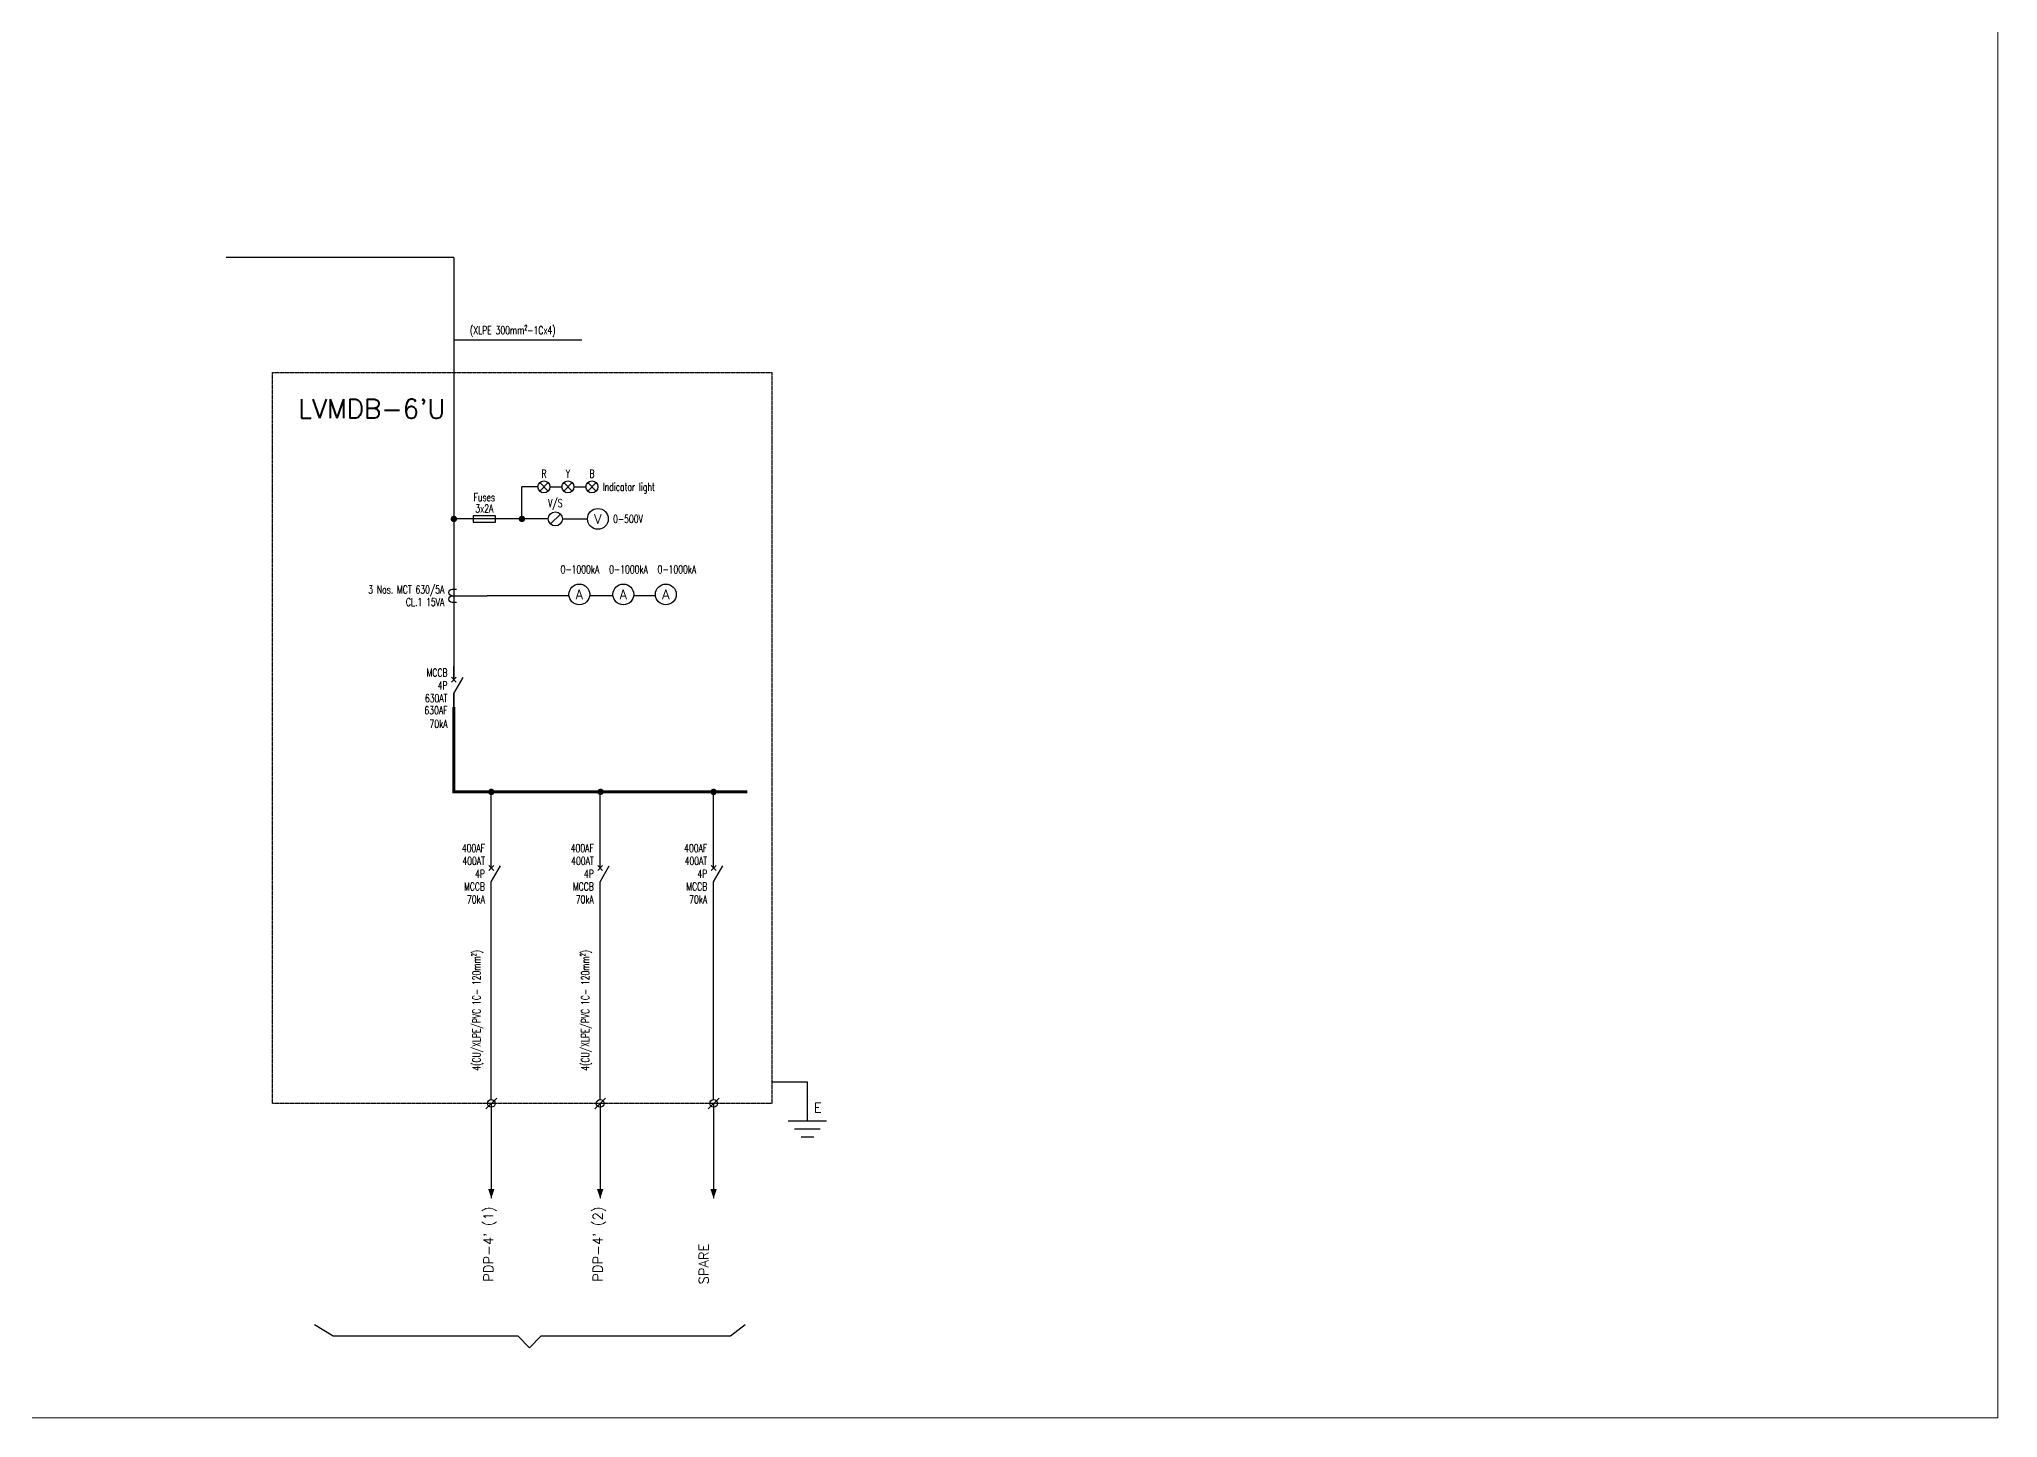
# Model space of a CAD drawing. Header units: inches. Extents: x 187 to 137830, y 99 to 66837.
# Drawn here: x 58298 to 78142, y 38060 to 52033 of the extents above; entities that cross this region are included whole.
import ezdxf
from ezdxf.enums import TextEntityAlignment as Align

# ---------------------------------------------------------------- set-up
doc = ezdxf.new("R2010")
doc.units = ezdxf.units.IN
doc.header["$MEASUREMENT"] = 0
doc.linetypes.add('CENTER', pattern=[2, 1.25, -0.25, 0.25, -0.25])
doc.linetypes.add('HIDDEN', pattern=[0.375, 0.25, -0.125])
for name, color, linetype in [('CHANGE', 4, 'Continuous'), ('Dim', 9, 'Continuous'), ('FRAME', 3, 'Continuous'), ('LINE', 1, 'Continuous'), ('text', 2, 'Continuous'), ('wire', 3, 'Continuous')]:
    doc.layers.add(name, color=color, linetype=linetype)
doc.styles.add('SIMPLEX', font='SIMPLEX.shx', dxfattribs={"width": 0.7})

# ---------------------------------------------------------------- blocks, each defined once
blk = doc.blocks.new('CB')
for p, q in [((0, 120), (0, 180)), ((0, 60), (-40, 130)), ((10.6, 109.4), (-10.6, 130.6)), ((-10.6, 109.4), (10.6, 130.6)), ((0, 0), (0, 60))]:
    blk.add_line(p, q)
blk = doc.blocks.new('A$C7AF73958')
at = {"layer": 'CHANGE', "linetype": 'ByBlock'}
blk.add_lwpolyline([(16.2, -25), (0, -25, -1), (0, 0, -1), (0, 25), (16.2, 25)], format="xyb", dxfattribs=at)
blk.add_lwpolyline([(0, 0), (130.6, 0)], dxfattribs=at)
blk = doc.blocks.new('A$C34D500E7')
at = {"layer": 'CHANGE'}
blk.add_line((-14.1, -14.1), (14.1, 14.1), dxfattribs=at)
blk.add_circle((0, 0), 10, dxfattribs=at)
blk = doc.blocks.new('Terminal')
blk.add_blockref('A$C34D500E7', (0, 0))
blk = doc.blocks.new('EARTH')
for p, q in [((0, -120), (0, 0)), ((-60, -120), (60, -120)), ((-40, -145), (40, -145)), ((-20, -170), (20, -170))]:
    blk.add_line(p, q)

msp = doc.modelspace()

# ---------------------------------------------------------------- linework, layer by layer
at = {"color": 6, "linetype": 'Continuous', "lineweight": 0}
msp.add_lwpolyline([(42463.02, 66837.09), (78142.15, 66837.09), (78142.15, 38060.36), (42463.02, 38060.36)], close=True, dxfattribs=at)
at = {"const_width": 32.43}
for points in [[(62862.75, 44404.02, 1), (62895.19, 44404.02, 1)], [(63969.56, 44404.02, 1), (64001.99, 44404.02, 1)], [(65114.77, 44404.02, 1), (65147.2, 44404.02, 1)]]:
    msp.add_lwpolyline(points, format="xyb", close=True, dxfattribs=at)
at = {"layer": 'CHANGE'}
for p, q in [((63351.04, 47494.87), (63188.88, 47494.87)), ((63188.88, 47170.54), (63188.88, 47494.87)), ((63454.86, 47451.87), (63368.86, 47537.87)), ((63368.92, 47451.8), (63454.79, 47537.93)), ((63472.67, 47494.87), (63594.29, 47494.87)), ((63698.1, 47451.87), (63612.1, 47537.87)), ((63612.17, 47451.8), (63698.03, 47537.93)), ((63715.91, 47494.87), (63837.53, 47494.87)), ((63941.34, 47451.87), (63855.34, 47537.87)), ((63855.41, 47451.8), (63941.28, 47537.93)), ((63456.45, 47170.54), (62483.47, 47170.54)), ((63578.51, 47220.07), (63477.6, 47119.95)), ((63598.59, 47172.29), (63853.31, 47172.29)), ((63665.79, 46391.48), (62836.57, 46391.48)), ((64111.91, 46391.48), (63874.62, 46391.48)), ((64542.67, 46391.48), (64320.74, 46391.48)), ((66081.71, 41460.86), (65719.73, 41460.86))]:
    msp.add_line(p, q, dxfattribs=at)
msp.add_lwpolyline([(62694.29, 47138.11), (62921.31, 47138.11), (62921.31, 47202.98), (62694.29, 47202.98)], close=True, dxfattribs=at)
for centre, radius in [((63411.86, 47494.87), 60.81), ((63655.1, 47494.87), 60.81), ((63898.34, 47494.87), 60.81), ((63527.53, 47170.54), 71.08), ((63958.65, 47170.54), 105.35), ((63770.2, 46405.49), 105.35), ((64216.32, 46405.49), 105.35), ((64647.08, 46405.49), 105.35)]:
    msp.add_circle(centre, radius, dxfattribs=at)
at = {"layer": 'Dim'}
msp.add_line((62499.69, 48985.65), (63796.99, 48985.65), dxfattribs=at)
at = {"layer": 'FRAME', "linetype": 'CENTER'}
msp.add_lwpolyline([(60663.13, 48654.89), (65719.73, 48654.89), (65719.73, 41246.43), (60663.13, 41246.43)], close=True, dxfattribs=at)
at = {"layer": 'LINE'}
for p, q in [((62499.69, 49818.47), (60193.81, 49818.47)), ((62499.69, 49818.47), (62499.69, 45540.53)), ((62878.97, 43771.08), (62878.97, 44419.73)), ((63981.77, 43771.08), (63981.77, 44419.73)), ((65130.98, 43771.08), (65130.98, 44419.73)), ((62878.97, 41285.35), (62878.97, 43354.96)), ((63981.77, 41285.35), (63981.77, 43354.96)), ((65130.98, 41285.35), (65130.98, 43354.96))]:
    msp.add_line(p, q, dxfattribs=at)
at = {"layer": 'LINE', "linetype": 'HIDDEN', "ltscale": 2}
for p, q in [((62878.97, 41246.43), (62878.97, 40282.1)), ((63981.77, 41246.43), (63981.77, 40282.1)), ((65130.98, 41246.43), (65130.98, 40282.1))]:
    msp.add_line(p, q, dxfattribs=at)
at = {"layer": 'LINE', "linetype": 'ByBlock', "const_width": 32.43}
msp.add_lwpolyline([(62499.69, 45263.12), (62499.69, 44404.02), (65471.86, 44404.02)], dxfattribs=at)
at = {"layer": 'LINE'}
for points in [[(62878.97, 40282.1, 0, 64.87, 0), (62878.97, 40379.39, 64.87, 64.87, 0)], [(63981.77, 40282.1, 0, 64.87, 0), (63981.77, 40379.39, 64.87, 64.87, 0)], [(65130.98, 40282.1, 0, 64.87, 0), (65130.98, 40379.39, 64.87, 64.87, 0)]]:
    msp.add_lwpolyline(points, format="xyseb", dxfattribs=at)
at = {"layer": 'text'}
for p, q in [((62499.69, 45401.83), (62499.69, 44404.02)), ((62499.69, 44404.02), (65471.86, 44404.02))]:
    msp.add_line(p, q, dxfattribs=at)
at = {"layer": 'wire', "const_width": 32.43}
for points in [[(62499.69, 47154.33, 1), (62499.69, 47186.76, 1)], [(63188.88, 47154.33, 1), (63188.88, 47186.76, 1)]]:
    msp.add_lwpolyline(points, format="xyb", close=True, dxfattribs=at)
at = {"layer": 'wire', "linetype": 'ByBlock'}
msp.add_lwpolyline([(65451.56, 39002.54), (65303.35, 38886.96), (63381.9, 38886.96), (63266.31, 38771.38), (63150.73, 38886.96), (61277.77, 38886.96), (61086.9, 39002.54)], dxfattribs=at)

# ---------------------------------------------------------------- block references
at = {"xscale": 3.891907654702663, "yscale": 3.891907654935494, "zscale": 3.89190765492102}
for p in [(62878.97, 41246.43), (63981.77, 41246.43), (65130.98, 41246.43)]:
    msp.add_blockref('Terminal', p, dxfattribs=at)
at = {"layer": 'CHANGE'}
for name, p, xscale, yscale, zscale in [('A$C7AF73958', (62483.47, 46391.48), 2.702713649254292, 2.702713649254292, 2.702713649250709), ('CB', (62499.69, 45263.12), -2.311775675043464, 2.311775674927048, 2.311775674935125), ('CB', (62878.97, 43354.96), -2.311775675043464, 2.311775674927048, 2.311775674935125), ('CB', (63981.77, 43354.96), -2.311775675043464, 2.311775674927048, 2.311775674935125), ('CB', (65130.98, 43354.96), -2.311775675043464, 2.311775674927048, 2.311775674935125), ('EARTH', (66081.71, 41460.86), 3.243256378918886, 3.243256379093509, 3.24325637910085)]:
    msp.add_blockref(name, p, dxfattribs=dict(at, xscale=xscale, yscale=yscale, zscale=zscale))

# ---------------------------------------------------------------- texts
at = {"layer": 'text', "style": 'SIMPLEX', "width": 0.7}
for s, height, p in [('(XLPE 300mm²-1Cx4)', 81.0814, (62661.85, 49082.95)), ('Indicator light', 81.0814, (64007.8, 47494.87)), ('0-500V', 81.081, (64112.65, 47170.54)), ('0-1000kA', 81.081, (63580.65, 46658.94)), ('0-1000kA', 81.081, (64073.06, 46658.94)), ('0-1000kA', 81.081, (64563.37, 46658.94))]:
    msp.add_text(s, height=height, dxfattribs=at).set_placement(p, align=Align.MIDDLE_LEFT)
at = {"layer": 'text', "style": 'SIMPLEX'}
msp.add_text("LVMDB-6'U", height=194.595, dxfattribs=at).set_placement((61667.74, 48384.6), align=Align.TOP_CENTER)
at = {"layer": 'text', "style": 'SIMPLEX', "width": 0.7}
for s, height, p in [('R', 81.08, (63411.86, 47588.11)), ('Y', 81.08, (63655.1, 47588.11)), ('B', 81.08, (63898.34, 47588.11)), ('Fuses', 81.081, (62807.8, 47348.92)), ('3x2A', 81.081, (62807.8, 47235.41)), ('V/S', 81.081, (63527.53, 47290.27))]:
    msp.add_text(s, height=height, dxfattribs=at).set_placement(p, align=Align.CENTER)
at = {"layer": 'text', "style": 'SIMPLEX'}
msp.add_text('V', height=97.3, dxfattribs=at).set_placement((63958.65, 47170.54), align=Align.MIDDLE_CENTER)
at = {"layer": 'text', "linetype": 'ByBlock', "style": 'SIMPLEX', "width": 0.7}
for s, height, p in [('3 Nos. MCT 630/5A', 81.0814, (62402.39, 46454.56)), ('CL.1 15VA', 81.081, (62402.88, 46328.4))]:
    msp.add_text(s, height=height, dxfattribs=at).set_placement(p, align=Align.MIDDLE_RIGHT)
at = {"layer": 'text', "style": 'SIMPLEX'}
for p in [(63770.2, 46405.49), (64216.32, 46405.49), (64647.08, 46405.49)]:
    msp.add_text('A', height=97.3, dxfattribs=at).set_placement(p, align=Align.MIDDLE)
at = {"layer": 'text', "style": 'SIMPLEX', "width": 0.7}
for s, p in [('MCCB', (62434.83, 45612.47)), ('4P', (62434.83, 45482.74)), ('630AF', (62434.83, 45230.83)), ('630AT', (62434.83, 45353.01)), ('70kA', (62434.83, 45093.22)), ('400AF', (62814.1, 43834.04)), ('400AF', (63916.9, 43834.04)), ('400AF', (65066.12, 43834.04)), ('400AT', (62814.1, 43704.31)), ('400AT', (63916.9, 43704.31)), ('400AT', (65066.12, 43704.31)), ('MCCB', (62814.1, 43444.85)), ('4P', (62814.1, 43574.58)), ('MCCB', (63916.9, 43444.85)), ('4P', (63916.9, 43574.58)), ('MCCB', (65066.12, 43444.85)), ('4P', (65066.12, 43574.58)), ('70kA', (62814.1, 43315.12)), ('70kA', (63916.9, 43315.12)), ('70kA', (65066.12, 43315.12))]:
    msp.add_text(s, height=81.081, dxfattribs=at).set_placement(p, align=Align.MIDDLE_RIGHT)
at = {"layer": 'text', "linetype": 'ByBlock', "style": 'SIMPLEX', "width": 0.7}
for p in [(62768.67, 41577.88), (63871.46, 41577.88)]:
    msp.add_text('4(CU/XLPE/PVC 1C- 120mm²)', height=81.0814, rotation=90, dxfattribs=at).set_placement(p)
at = {"layer": 'text', "linetype": 'ByBlock', "style": 'SIMPLEX'}
msp.add_text('E', height=97.3, dxfattribs=at).set_placement((66186.96, 41153.82), align=Align.CENTER)
for s, p in [("PDP-4' (1)", (62849.66, 40202.52)), ("PDP-4' (2)", (63957.25, 40202.52)), ('SPARE', (65030.9, 39825.67))]:
    msp.add_text(s, height=97.298, rotation=90, dxfattribs=at).set_placement(p, align=Align.MIDDLE_RIGHT)

doc.saveas('drawing.dxf')
